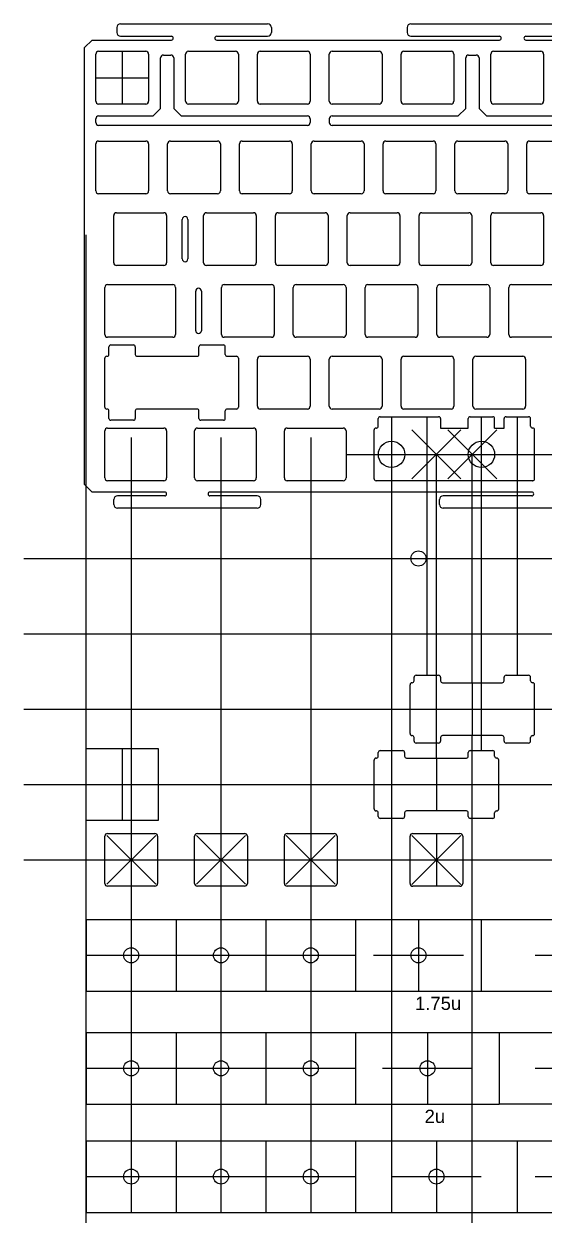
# Model space of a CAD drawing. Header units: millimetres. Extents: x 474 to 839, y -476 to 14.
# Drawn here: x 473.9 to 611.9, y -302 to 14.3 of the extents above; entities that cross this region are included whole.
import ezdxf

# ---------------------------------------------------------------- set-up
doc = ezdxf.new("R2010")
doc.units = ezdxf.units.MM
doc.styles.get("Standard").update_dxf_attribs({"font": 'arial.ttf'})

msp = doc.modelspace()

# ---------------------------------------------------------------- linework, layer by layer
for p, q in [((498.55625, 13.3), (498.55625, 12)), ((499.55625, 14.3), (538.55625, 14.3)), ((539.55625, 13.3), (539.55625, 12)), ((575.55625, 13.3), (575.55625, 12)), ((576.55625, 14.3), (644.55625, 14.3)), ((492, 10), (490, 8)), ((492, 10), (513.05625, 10)), ((499.55625, 11), (513.05625, 11)), ((525.05625, 11), (538.55625, 11)), ((525.05625, 10), (600.05625, 10)), ((576.55625, 11), (600.05625, 11)), ((490, -108.0125), (490, 8)), ((492, -110.0125), (490, -108.0125)), ((511.2625, -110.0125), (492, -110.0125)), ((608.6625, -110.0125), (523.2625, -110.0125)), ((497.7625, -113.3125), (497.7625, -112.0125)), ((511.2625, -111.0125), (498.7625, -111.0125)), ((535.7625, -111.0125), (523.2625, -111.0125)), ((536.7625, -113.3125), (536.7625, -112.0125)), ((584.1625, -113.3125), (584.1625, -112.0125)), ((608.6625, -111.0125), (585.1625, -111.0125)), ((535.7625, -114.3125), (498.7625, -114.3125)), ((653.1625, -114.3125), (585.1625, -114.3125))]:
    msp.add_line(p, q)
at = {"color": 4}
for p, q in [((607.05625, 11), (614.05625, 11)), ((607.05625, 10), (614.05625, 10)), ((493.75, 7), (506.25, 7)), ((517.5625, 7), (530.0625, 7)), ((536.6125, 7), (549.1125, 7)), ((555.6625, 7), (568.1625, 7)), ((574.7125, 7), (587.2125, 7)), ((598.525, 7), (611.025, 7)), ((493, -6.25), (493, 6.25)), ((507, 6.25), (507, -6.25)), ((510.17625, -8.15625), (510.17625, 5.25)), ((510.92625, 6), (512.92625, 6)), ((513.67625, 5.25), (513.67625, -8.15625)), ((516.8125, -6.25), (516.8125, 6.25)), ((530.8125, 6.25), (530.8125, -6.25)), ((535.8625, -6.25), (535.8625, 6.25)), ((549.8625, 6.25), (549.8625, -6.25)), ((554.9125, -6.25), (554.9125, 6.25)), ((568.9125, 6.25), (568.9125, -6.25)), ((573.9625, -6.25), (573.9625, 6.25)), ((587.9625, 6.25), (587.9625, -6.25)), ((591.13875, -8.15625), (591.13875, 5.25)), ((591.88875, 6), (593.88875, 6)), ((594.63875, 5.25), (594.63875, -8.15625)), ((597.775, -6.25), (597.775, 6.25)), ((611.775, 6.25), (611.775, -6.25)), ((506.25, -7), (493.75, -7)), ((510.17625, -8.15625), (508.17625, -10.15625)), ((513.67625, -8.15625), (515.67625, -10.15625)), ((530.0625, -7), (517.5625, -7)), ((549.1125, -7), (536.6125, -7)), ((568.1625, -7), (555.6625, -7)), ((587.2125, -7), (574.7125, -7)), ((591.13875, -8.15625), (589.13875, -10.15625)), ((594.63875, -8.15625), (596.63875, -10.15625)), ((611.025, -7), (598.525, -7)), ((493, -11.90625), (493, -10.90625)), ((493.75, -10.15625), (508.17625, -10.15625)), ((515.67625, -10.15625), (549.1125, -10.15625)), ((549.8625, -10.90625), (549.8625, -11.90625)), ((554.9125, -10.90625), (554.9125, -11.90625)), ((555.6625, -10.15625), (589.13875, -10.15625)), ((596.63875, -10.15625), (630.075, -10.15625)), ((549.1125, -12.65625), (493.75, -12.65625)), ((630.075, -12.65625), (555.6625, -12.65625)), ((493, -30.0625), (493, -17.5625)), ((493.75, -16.8125), (506.25, -16.8125)), ((507, -17.5625), (507, -30.0625)), ((512.05, -30.0625), (512.05, -17.5625)), ((512.8, -16.8125), (525.3, -16.8125)), ((526.05, -17.5625), (526.05, -30.0625)), ((531.1, -30.0625), (531.1, -17.5625)), ((531.85, -16.8125), (544.35, -16.8125)), ((545.1, -17.5625), (545.1, -30.0625)), ((550.15, -30.0625), (550.15, -17.5625)), ((550.9, -16.8125), (563.4, -16.8125)), ((564.15, -17.5625), (564.15, -30.0625)), ((569.2, -30.0625), (569.2, -17.5625)), ((569.95, -16.8125), (582.45, -16.8125)), ((583.2, -17.5625), (583.2, -30.0625)), ((588.25, -30.0625), (588.25, -17.5625)), ((589, -16.8125), (601.5, -16.8125)), ((602.25, -17.5625), (602.25, -30.0625)), ((607.3, -30.0625), (607.3, -17.5625)), ((608.05, -16.8125), (620.55, -16.8125)), ((506.25, -30.8125), (493.75, -30.8125)), ((525.3, -30.8125), (512.8, -30.8125)), ((544.35, -30.8125), (531.85, -30.8125)), ((563.4, -30.8125), (550.9, -30.8125)), ((582.45, -30.8125), (569.95, -30.8125)), ((601.5, -30.8125), (589, -30.8125)), ((620.55, -30.8125), (608.05, -30.8125)), ((497.7625, -49.1125), (497.7625, -36.6125)), ((498.5125, -35.8625), (511.0125, -35.8625)), ((511.7625, -36.6125), (511.7625, -49.1125)), ((515.91875, -48.1125), (515.91875, -37.6125)), ((517.41875, -37.6125), (517.41875, -48.1125)), ((521.575, -49.1125), (521.575, -36.6125)), ((522.325, -35.8625), (534.825, -35.8625)), ((535.575, -36.6125), (535.575, -49.1125)), ((540.625, -49.1125), (540.625, -36.6125)), ((541.375, -35.8625), (553.875, -35.8625)), ((554.625, -36.6125), (554.625, -49.1125)), ((559.675, -49.1125), (559.675, -36.6125)), ((560.425, -35.8625), (572.925, -35.8625)), ((573.675, -36.6125), (573.675, -49.1125)), ((578.725, -49.1125), (578.725, -36.6125)), ((579.475, -35.8625), (591.975, -35.8625)), ((592.725, -36.6125), (592.725, -49.1125)), ((597.775, -49.1125), (597.775, -36.6125)), ((598.525, -35.8625), (611.025, -35.8625)), ((611.775, -36.6125), (611.775, -49.1125)), ((511.0125, -49.8625), (498.5125, -49.8625)), ((534.825, -49.8625), (522.325, -49.8625)), ((553.875, -49.8625), (541.375, -49.8625)), ((572.925, -49.8625), (560.425, -49.8625)), ((591.975, -49.8625), (579.475, -49.8625)), ((611.025, -49.8625), (598.525, -49.8625)), ((495.38125, -68.1625), (495.38125, -55.6625)), ((496.13125, -54.9125), (513.39375, -54.9125)), ((514.14375, -55.6625), (514.14375, -68.1625)), ((519.490625, -67.1625), (519.490625, -56.6625)), ((520.990625, -56.6625), (520.990625, -67.1625)), ((526.3375, -68.1625), (526.3375, -55.6625)), ((527.0875, -54.9125), (539.5875, -54.9125)), ((540.3375, -55.6625), (540.3375, -68.1625)), ((545.3875, -68.1625), (545.3875, -55.6625)), ((546.1375, -54.9125), (558.6375, -54.9125)), ((559.3875, -55.6625), (559.3875, -68.1625)), ((564.4375, -68.1625), (564.4375, -55.6625)), ((565.1875, -54.9125), (577.6875, -54.9125)), ((578.4375, -55.6625), (578.4375, -68.1625)), ((583.4875, -68.1625), (583.4875, -55.6625)), ((584.2375, -54.9125), (596.7375, -54.9125)), ((597.4875, -55.6625), (597.4875, -68.1625)), ((602.5375, -68.1625), (602.5375, -55.6625)), ((603.2875, -54.9125), (615.7875, -54.9125)), ((513.39375, -68.9125), (496.13125, -68.9125)), ((539.5875, -68.9125), (527.0875, -68.9125)), ((558.6375, -68.9125), (546.1375, -68.9125)), ((577.6875, -68.9125), (565.1875, -68.9125)), ((596.7375, -68.9125), (584.2375, -68.9125)), ((615.7875, -68.9125), (603.2875, -68.9125)), ((496.46825, -73.4625), (496.46825, -71.4625)), ((496.96825, -70.9625), (502.96825, -70.9625)), ((503.46825, -71.4625), (503.46825, -73.4625)), ((520.34425, -73.4625), (520.34425, -71.4625)), ((520.84425, -70.9625), (526.84425, -70.9625)), ((527.34425, -73.4625), (527.34425, -71.4625)), ((495.38125, -87.4625), (495.38125, -74.4625)), ((495.88125, -73.9625), (495.96825, -73.9625)), ((503.96825, -73.9625), (519.84425, -73.9625)), ((527.84425, -73.9625), (530.3125, -73.9625)), ((530.8125, -74.4625), (530.8125, -87.4625)), ((535.8625, -87.2125), (535.8625, -74.7125)), ((536.6125, -73.9625), (549.1125, -73.9625)), ((549.8625, -74.7125), (549.8625, -87.2125)), ((554.9125, -87.2125), (554.9125, -74.7125)), ((555.6625, -73.9625), (568.1625, -73.9625)), ((568.9125, -74.7125), (568.9125, -87.2125)), ((573.9625, -87.2125), (573.9625, -74.7125)), ((574.7125, -73.9625), (587.2125, -73.9625)), ((587.9625, -74.7125), (587.9625, -87.2125)), ((593.0125, -87.2125), (593.0125, -74.7125)), ((593.7625, -73.9625), (606.2625, -73.9625)), ((607.0125, -74.7125), (607.0125, -87.2125)), ((495.96825, -87.9625), (495.88125, -87.9625)), ((496.46825, -90.4625), (496.46825, -88.4625)), ((503.46825, -88.4625), (503.46825, -90.4625)), ((519.84425, -87.9625), (503.96825, -87.9625)), ((520.34425, -90.4625), (520.34425, -88.4625)), ((527.34425, -90.4625), (527.34425, -88.4625)), ((530.3125, -87.9625), (527.84425, -87.9625)), ((549.1125, -87.9625), (536.6125, -87.9625)), ((568.1625, -87.9625), (555.6625, -87.9625)), ((587.2125, -87.9625), (574.7125, -87.9625)), ((606.2625, -87.9625), (593.7625, -87.9625)), ((502.96825, -90.9625), (496.96825, -90.9625)), ((526.84425, -90.9625), (520.84425, -90.9625)), ((567.90575, -92.5125), (567.90575, -90.5125)), ((568.40575, -90.0125), (583.93075, -90.0125)), ((584.43075, -90.5125), (584.43075, -93.0125)), ((591.78175, -93.0125), (591.78175, -90.5125)), ((592.28175, -90.0125), (598.28175, -90.0125)), ((598.78175, -93.0125), (598.78175, -90.5125)), ((601.30675, -93.0125), (601.30675, -90.5125)), ((601.80675, -90.0125), (607.80675, -90.0125)), ((608.30675, -92.5125), (608.30675, -90.5125)), ((495.38125, -106.2625), (495.38125, -93.7625)), ((496.13125, -93.0125), (511.0125, -93.0125)), ((511.7625, -93.7625), (511.7625, -106.2625)), ((519.19375, -106.2625), (519.19375, -93.7625)), ((519.94375, -93.0125), (534.825, -93.0125)), ((535.575, -93.7625), (535.575, -106.2625)), ((543.00625, -106.2625), (543.00625, -93.7625)), ((543.75625, -93.0125), (558.6375, -93.0125)), ((559.3875, -93.7625), (559.3875, -106.2625)), ((566.81875, -106.5125), (566.81875, -93.5125)), ((567.31875, -93.0125), (567.40575, -93.0125)), ((584.43075, -93.0125), (591.78175, -93.0125)), ((598.78175, -93.0125), (601.30675, -93.0125)), ((608.89375, -93.0125), (608.80675, -93.0125)), ((609.39375, -106.5125), (609.39375, -93.5125)), ((559.3875, -100.0125), (702.325, -100.0125)), ((511.0125, -107.0125), (496.13125, -107.0125)), ((534.825, -107.0125), (519.94375, -107.0125)), ((558.6375, -107.0125), (543.75625, -107.0125)), ((608.89375, -107.0125), (567.31875, -107.0125)), ((567.40575, -107.0125), (567.31875, -107.0125)), ((608.80675, -107.0125), (608.89375, -107.0125)), ((576.34375, -174.151543), (576.34375, -161.151543)), ((576.84375, -160.651543), (576.93075, -160.651543)), ((577.43075, -160.151543), (577.43075, -159.151543)), ((577.93075, -158.651543), (583.93075, -158.651543)), ((584.43075, -159.151543), (584.43075, -160.151543)), ((584.93075, -160.651543), (600.80675, -160.651543)), ((601.30675, -160.151543), (601.30675, -159.151543)), ((601.80675, -158.651543), (607.80675, -158.651543)), ((608.30675, -160.151543), (608.30675, -159.151543)), ((608.89375, -160.651543), (608.80675, -160.651543)), ((609.39375, -174.151543), (609.39375, -161.151543)), ((576.93075, -174.651543), (576.84375, -174.651543)), ((577.43075, -176.151543), (577.43075, -175.151543)), ((583.93075, -176.651543), (577.93075, -176.651543)), ((584.43075, -175.151543), (584.43075, -176.151543)), ((600.80675, -174.651543), (584.93075, -174.651543)), ((601.30675, -176.151543), (601.30675, -175.151543)), ((607.80675, -176.651543), (601.80675, -176.651543)), ((608.30675, -176.151543), (608.30675, -175.151543)), ((608.80675, -174.651543), (608.89375, -174.651543)), ((567.90575, -180.151543), (567.90575, -179.151543)), ((568.40575, -178.651543), (574.40575, -178.651543)), ((574.90575, -179.151543), (574.90575, -180.151543)), ((591.78175, -180.151543), (591.78175, -179.151543)), ((592.28175, -178.651543), (598.28175, -178.651543)), ((598.78175, -180.151543), (598.78175, -179.151543)), ((566.81875, -194.151543), (566.81875, -181.151543)), ((567.31875, -180.651543), (567.40575, -180.651543)), ((575.40575, -180.651543), (591.28175, -180.651543)), ((599.36875, -180.651543), (599.28175, -180.651543)), ((599.86875, -194.151543), (599.86875, -181.151543)), ((567.40575, -194.651543), (567.31875, -194.651543)), ((567.90575, -196.151543), (567.90575, -195.151543)), ((574.90575, -195.151543), (574.90575, -196.151543)), ((591.28175, -194.651543), (575.40575, -194.651543)), ((591.78175, -196.151543), (591.78175, -195.151543)), ((598.78175, -196.151543), (598.78175, -195.151543)), ((599.28175, -194.651543), (599.36875, -194.651543)), ((574.40575, -196.651543), (568.40575, -196.651543)), ((598.28175, -196.651543), (592.28175, -196.651543)), ((495.38125, -213.901543), (495.38125, -201.401543)), ((496.13125, -200.651543), (508.63125, -200.651543)), ((509.38125, -201.401543), (509.38125, -213.901543)), ((519.19375, -213.901543), (519.19375, -201.401543)), ((519.94375, -200.651543), (532.44375, -200.651543)), ((533.19375, -201.401543), (533.19375, -213.901543)), ((543.00625, -213.901543), (543.00625, -201.401543)), ((543.75625, -200.651543), (556.25625, -200.651543)), ((557.00625, -201.401543), (557.00625, -213.901543)), ((576.34375, -213.907886), (576.34375, -201.407886)), ((577.09375, -200.657886), (589.59375, -200.657886)), ((590.34375, -201.407886), (590.34375, -213.907886)), ((508.63125, -214.651543), (496.13125, -214.651543)), ((532.44375, -214.651543), (519.94375, -214.651543)), ((556.25625, -214.651543), (543.75625, -214.651543)), ((589.59375, -214.657886), (577.09375, -214.657886))]:
    msp.add_line(p, q, dxfattribs=at)
at = {"color": 1}
for p, q in [((500, 7), (500, -7)), ((493, 0), (507, 0)), ((580.93075, -158.651543), (580.93075, -90.0125)), ((604.80675, -158.651543), (604.80675, -90.0125)), ((592.86875, -160.651543), (592.86875, -100.0125)), ((592.86875, -160.651543), (592.86875, -174.651543)), ((585.86875, -167.651543), (599.86875, -167.651543)), ((592.86875, -348.438588), (592.86875, -174.651543)), ((583.34375, -180.651543), (583.34375, -194.651543)), ((576.34375, -187.651543), (590.34375, -187.651543)), ((502.38125, -200.651543), (502.38125, -214.651543)), ((526.19375, -200.651543), (526.19375, -214.651543)), ((550.00625, -200.651543), (550.00625, -214.651543)), ((583.34375, -200.657886), (583.34375, -214.657886)), ((495.38125, -207.651543), (509.38125, -207.651543)), ((519.19375, -207.651543), (533.19375, -207.651543)), ((543.00625, -207.651543), (557.00625, -207.651543)), ((576.34375, -207.657886), (590.34375, -207.657886))]:
    msp.add_line(p, q, dxfattribs=at)
at = {"color": 2}
for p, q in [((490.475, -443.757804), (490.475, -41.736331)), ((576.84375, -93.5125), (589.84375, -106.5125)), ((576.84375, -106.5125), (589.84375, -93.5125)), ((586.36875, -93.5125), (599.36875, -106.5125)), ((586.36875, -106.5125), (599.36875, -93.5125)), ((502.38125, -95.565102), (502.38125, -282.227576)), ((526.19375, -95.565102), (526.19375, -282.227576)), ((550.00625, -95.565102), (550.00625, -282.227576)), ((473.909511, -127.651543), (834.088327, -127.651543)), ((473.909511, -147.651543), (834.088327, -147.651543)), ((473.909511, -167.651543), (834.088327, -167.651543)), ((490.475, -178.126543), (509.525, -178.126543)), ((490.475, -197.176543), (490.475, -178.126543)), ((500, -178.126543), (500, -197.176543)), ((509.525, -178.126543), (509.525, -197.176543)), ((473.909511, -187.651543), (834.088327, -187.651543)), ((490.475, -187.651543), (509.525, -187.651543)), ((509.525, -197.176543), (490.475, -197.176543)), ((502.38125, -198.126543), (502.38125, -217.176543)), ((495.88125, -201.151543), (508.88125, -214.151543)), ((495.88125, -214.151543), (508.88125, -201.151543)), ((519.69375, -201.151543), (532.69375, -214.151543)), ((519.69375, -214.151543), (532.69375, -201.151543)), ((543.50625, -201.151543), (556.50625, -214.151543)), ((543.50625, -214.151543), (556.50625, -201.151543)), ((576.840578, -201.154715), (589.840578, -214.154715)), ((576.840578, -214.154715), (589.840578, -201.154715)), ((473.909511, -207.651543), (834.088327, -207.651543)), ((492.85625, -207.651543), (511.90625, -207.651543)), ((490.475, -223.477753), (514.2875, -223.477753)), ((490.475, -223.477753), (490.475, -242.527753)), ((502.38125, -223.477753), (502.38125, -242.527753)), ((514.2875, -223.477753), (514.2875, -242.527753)), ((514.2875, -223.477753), (538.1, -223.477753)), ((514.2875, -223.477753), (514.2875, -242.527753)), ((526.19375, -223.477753), (526.19375, -242.527753)), ((538.1, -223.477753), (538.1, -242.527753)), ((538.1, -223.477753), (561.9125, -223.477753)), ((538.1, -223.477753), (538.1, -242.527753)), ((550.00625, -223.477753), (550.00625, -242.527753)), ((561.9125, -223.477753), (561.9125, -242.527753)), ((561.9125, -223.477753), (595.25, -223.477753)), ((578.58125, -223.477753), (578.58125, -242.527753)), ((595.25, -223.477753), (595.25, -242.527753)), ((595.25, -223.477753), (647.6375, -223.477753)), ((490.475, -233.002753), (514.2875, -233.002753)), ((514.2875, -233.002753), (538.1, -233.002753)), ((538.1, -233.002753), (561.9125, -233.002753)), ((566.675, -233.002753), (590.4875, -233.002753)), ((609.5375, -233.002753), (633.35, -233.002753)), ((490.475, -242.527753), (514.2875, -242.527753)), ((514.2875, -242.527753), (538.1, -242.527753)), ((538.1, -242.527753), (561.9125, -242.527753)), ((561.9125, -242.527753), (595.25, -242.527753)), ((595.25, -242.527753), (647.6375, -242.527753)), ((490.475, -253.477753), (514.2875, -253.477753)), ((490.475, -253.477753), (490.475, -272.527753)), ((502.38125, -253.477753), (502.38125, -272.527753)), ((514.2875, -253.477753), (514.2875, -272.527753)), ((514.2875, -253.477753), (538.1, -253.477753)), ((514.2875, -253.477753), (514.2875, -272.527753)), ((526.19375, -253.477753), (526.19375, -272.527753)), ((538.1, -253.477753), (538.1, -272.527753)), ((538.1, -253.477753), (561.9125, -253.477753)), ((538.1, -253.477753), (538.1, -272.527753)), ((550.00625, -253.477753), (550.00625, -272.527753)), ((561.9125, -253.477753), (561.9125, -272.527753)), ((561.9125, -253.477753), (600.0125, -253.477753)), ((580.9625, -253.477753), (580.9625, -272.527753)), ((600.0125, -253.477753), (600.0125, -272.527753)), ((600.0125, -253.477753), (642.875, -253.477753)), ((490.475, -263.002753), (514.2875, -263.002753)), ((514.2875, -263.002753), (538.1, -263.002753)), ((538.1, -263.002753), (561.9125, -263.002753)), ((569.05625, -263.002753), (592.86875, -263.002753)), ((609.5375, -263.002753), (633.35, -263.002753)), ((490.475, -272.527753), (514.2875, -272.527753)), ((514.2875, -272.527753), (538.1, -272.527753)), ((538.1, -272.527753), (561.9125, -272.527753)), ((561.9125, -272.527753), (600.0125, -272.527753)), ((642.875, -272.527753), (600.0125, -272.527753)), ((490.475, -282.227576), (514.2875, -282.227576)), ((490.475, -282.227576), (490.475, -301.277576)), ((502.38125, -282.227576), (502.38125, -301.277576)), ((514.2875, -282.227576), (514.2875, -301.277576)), ((514.2875, -282.227576), (538.1, -282.227576)), ((514.2875, -282.227576), (514.2875, -301.277576)), ((526.19375, -282.227576), (526.19375, -301.277576)), ((538.1, -282.227576), (538.1, -301.277576)), ((538.1, -282.227576), (561.9125, -282.227576)), ((538.1, -282.227576), (538.1, -301.277576)), ((550.00625, -282.227576), (550.00625, -301.277576)), ((561.9125, -282.227576), (561.9125, -301.277576)), ((561.9125, -282.227576), (680.975, -282.227576)), ((561.9125, -282.227576), (604.775, -282.227576)), ((583.34375, -282.227576), (583.34375, -301.277576)), ((604.775, -282.227576), (604.775, -301.277576)), ((490.475, -291.752576), (514.2875, -291.752576)), ((514.2875, -291.752576), (538.1, -291.752576)), ((538.1, -291.752576), (561.9125, -291.752576)), ((571.4375, -291.752576), (595.25, -291.752576)), ((609.5375, -291.752576), (633.35, -291.752576)), ((490.475, -301.277576), (514.2875, -301.277576)), ((514.2875, -301.277576), (538.1, -301.277576)), ((538.1, -301.277576), (561.9125, -301.277576)), ((561.9125, -301.277576), (680.975, -301.277576))]:
    msp.add_line(p, q, dxfattribs=at)
at = {"color": 5}
for p, q in [((571.44375, -90.0125), (571.44375, -301.277576)), ((595.28175, -178.651543), (595.28175, -90.0125)), ((583.34375, -180.651543), (583.34375, -100.0125))]:
    msp.add_line(p, q, dxfattribs=at)
for centre in [(571.44375, -100.0125), (595.28175, -100.0125)]:
    msp.add_circle(centre, 3.5, dxfattribs=at)
at = {"color": 2}
for centre in [(578.58125, -127.651543), (502.38125, -233.002753), (526.19375, -233.002753), (550.00625, -233.002753), (578.58125, -233.002753), (502.38125, -263.002753), (526.19375, -263.002753), (550.00625, -263.002753), (580.9625, -263.002753), (502.38125, -291.752576), (526.19375, -291.752576), (550.00625, -291.752576), (583.34375, -291.752576)]:
    msp.add_circle(centre, 2, dxfattribs=at)
for centre, radius, start, end in [((499.55625, 13.3), 1, 90, 180), ((538.55625, 13.3), 1, 0, 90), ((576.55625, 13.3), 1, 90, 180), ((499.55625, 12), 1, 180, 270), ((513.05625, 10.5), 0.5, 270, 90), ((525.05625, 10.5), 0.5, 90, 270), ((538.55625, 12), 1, 270, 0), ((576.55625, 12), 1, 180, 270), ((600.05625, 10.5), 0.5, 270, 90), ((607.05625, 10.5), 0.5, 90, 270), ((511.2625, -110.5125), 0.5, 270, 90), ((523.2625, -110.5125), 0.5, 90, 270), ((608.6625, -110.5125), 0.5, 270, 90), ((498.7625, -112.0125), 1, 90, 180), ((498.7625, -113.3125), 1, 180, 270), ((535.7625, -112.0125), 1, 0, 90), ((535.7625, -113.3125), 1, 270, 0), ((585.1625, -112.0125), 1, 90, 180), ((585.1625, -113.3125), 1, 180, 270)]:
    msp.add_arc(centre, radius, start, end)
at = {"color": 4}
for centre, radius, start, end in [((493.75, 6.25), 0.75, 90, 180), ((506.25, 6.25), 0.75, 0, 90), ((517.5625, 6.25), 0.75, 90, 180), ((530.0625, 6.25), 0.75, 0, 90), ((536.6125, 6.25), 0.75, 90, 180), ((549.1125, 6.25), 0.75, 0, 90), ((555.6625, 6.25), 0.75, 90, 180), ((568.1625, 6.25), 0.75, 0, 90), ((574.7125, 6.25), 0.75, 90, 180), ((587.2125, 6.25), 0.75, 0, 90), ((598.525, 6.25), 0.75, 90, 180), ((611.025, 6.25), 0.75, 0, 90), ((510.92625, 5.25), 0.75, 90, 180), ((512.92625, 5.25), 0.75, 0, 90), ((591.88875, 5.25), 0.75, 90, 180), ((593.88875, 5.25), 0.75, 0, 90), ((493.75, -6.25), 0.75, 180, 270), ((506.25, -6.25), 0.75, 270, 0), ((517.5625, -6.25), 0.75, 180, 270), ((530.0625, -6.25), 0.75, 270, 0), ((536.6125, -6.25), 0.75, 180, 270), ((549.1125, -6.25), 0.75, 270, 0), ((555.6625, -6.25), 0.75, 180, 270), ((568.1625, -6.25), 0.75, 270, 0), ((574.7125, -6.25), 0.75, 180, 270), ((587.2125, -6.25), 0.75, 270, 0), ((598.525, -6.25), 0.75, 180, 270), ((611.025, -6.25), 0.75, 270, 0), ((493.75, -10.90625), 0.75, 90, 180), ((493.75, -11.90625), 0.75, 180, 270), ((549.1125, -10.90625), 0.75, 0, 90), ((549.1125, -11.90625), 0.75, 270, 0), ((555.6625, -10.90625), 0.75, 90, 180), ((555.6625, -11.90625), 0.75, 180, 270), ((493.75, -17.5625), 0.75, 90, 180), ((506.25, -17.5625), 0.75, 0, 90), ((512.8, -17.5625), 0.75, 90, 180), ((525.3, -17.5625), 0.75, 0, 90), ((531.85, -17.5625), 0.75, 90, 180), ((544.35, -17.5625), 0.75, 0, 90), ((550.9, -17.5625), 0.75, 90, 180), ((563.4, -17.5625), 0.75, 0, 90), ((569.95, -17.5625), 0.75, 90, 180), ((582.45, -17.5625), 0.75, 0, 90), ((589, -17.5625), 0.75, 90, 180), ((601.5, -17.5625), 0.75, 0, 90), ((608.05, -17.5625), 0.75, 90, 180), ((493.75, -30.0625), 0.75, 180, 270), ((506.25, -30.0625), 0.75, 270, 0), ((512.8, -30.0625), 0.75, 180, 270), ((525.3, -30.0625), 0.75, 270, 0), ((531.85, -30.0625), 0.75, 180, 270), ((544.35, -30.0625), 0.75, 270, 0), ((550.9, -30.0625), 0.75, 180, 270), ((563.4, -30.0625), 0.75, 270, 0), ((569.95, -30.0625), 0.75, 180, 270), ((582.45, -30.0625), 0.75, 270, 0), ((589, -30.0625), 0.75, 180, 270), ((601.5, -30.0625), 0.75, 270, 0), ((608.05, -30.0625), 0.75, 180, 270), ((498.5125, -36.6125), 0.75, 90, 180), ((511.0125, -36.6125), 0.75, 0, 90), ((516.66875, -37.6125), 0.75, 90, 180), ((516.66875, -37.6125), 0.75, 0, 90), ((522.325, -36.6125), 0.75, 90, 180), ((534.825, -36.6125), 0.75, 0, 90), ((541.375, -36.6125), 0.75, 90, 180), ((553.875, -36.6125), 0.75, 0, 90), ((560.425, -36.6125), 0.75, 90, 180), ((572.925, -36.6125), 0.75, 0, 90), ((579.475, -36.6125), 0.75, 90, 180), ((591.975, -36.6125), 0.75, 0, 90), ((598.525, -36.6125), 0.75, 90, 180), ((611.025, -36.6125), 0.75, 0, 90), ((498.5125, -49.1125), 0.75, 180, 270), ((511.0125, -49.1125), 0.75, 270, 0), ((516.66875, -48.1125), 0.75, 180, 270), ((516.66875, -48.1125), 0.75, 270, 0), ((522.325, -49.1125), 0.75, 180, 270), ((534.825, -49.1125), 0.75, 270, 0), ((541.375, -49.1125), 0.75, 180, 270), ((553.875, -49.1125), 0.75, 270, 0), ((560.425, -49.1125), 0.75, 180, 270), ((572.925, -49.1125), 0.75, 270, 0), ((579.475, -49.1125), 0.75, 180, 270), ((591.975, -49.1125), 0.75, 270, 0), ((598.525, -49.1125), 0.75, 180, 270), ((611.025, -49.1125), 0.75, 270, 0), ((496.13125, -55.6625), 0.75, 90, 180), ((513.39375, -55.6625), 0.75, 0, 90), ((520.240625, -56.6625), 0.75, 90, 180), ((520.240625, -56.6625), 0.75, 0, 90), ((527.0875, -55.6625), 0.75, 90, 180), ((539.5875, -55.6625), 0.75, 0, 90), ((546.1375, -55.6625), 0.75, 90, 180), ((558.6375, -55.6625), 0.75, 0, 90), ((565.1875, -55.6625), 0.75, 90, 180), ((577.6875, -55.6625), 0.75, 0, 90), ((584.2375, -55.6625), 0.75, 90, 180), ((596.7375, -55.6625), 0.75, 0, 90), ((603.2875, -55.6625), 0.75, 90, 180), ((496.13125, -68.1625), 0.75, 180, 270), ((513.39375, -68.1625), 0.75, 270, 0), ((520.240625, -67.1625), 0.75, 180, 270), ((520.240625, -67.1625), 0.75, 270, 0), ((527.0875, -68.1625), 0.75, 180, 270), ((539.5875, -68.1625), 0.75, 270, 0), ((546.1375, -68.1625), 0.75, 180, 270), ((558.6375, -68.1625), 0.75, 270, 0), ((565.1875, -68.1625), 0.75, 180, 270), ((577.6875, -68.1625), 0.75, 270, 0), ((584.2375, -68.1625), 0.75, 180, 270), ((596.7375, -68.1625), 0.75, 270, 0), ((603.2875, -68.1625), 0.75, 180, 270), ((496.96825, -71.4625), 0.5, 90, 180), ((502.96825, -71.4625), 0.5, 0, 90), ((520.84425, -71.4625), 0.5, 90, 180), ((526.84425, -71.4625), 0.5, 0, 90), ((495.88125, -74.4625), 0.5, 90, 180), ((495.96825, -73.4625), 0.5, 270, 0), ((503.96825, -73.4625), 0.5, 180, 270), ((519.84425, -73.4625), 0.5, 270, 0), ((527.84425, -73.4625), 0.5, 180, 270), ((530.3125, -74.4625), 0.5, 0, 90), ((536.6125, -74.7125), 0.75, 90, 180), ((549.1125, -74.7125), 0.75, 0, 90), ((555.6625, -74.7125), 0.75, 90, 180), ((568.1625, -74.7125), 0.75, 0, 90), ((574.7125, -74.7125), 0.75, 90, 180), ((587.2125, -74.7125), 0.75, 0, 90), ((593.7625, -74.7125), 0.75, 90, 180), ((606.2625, -74.7125), 0.75, 0, 90), ((495.88125, -87.4625), 0.5, 180, 270), ((495.96825, -88.4625), 0.5, 0, 90), ((503.96825, -88.4625), 0.5, 90, 180), ((519.84425, -88.4625), 0.5, 0, 90), ((527.84425, -88.4625), 0.5, 90, 180), ((530.3125, -87.4625), 0.5, 270, 0), ((536.6125, -87.2125), 0.75, 180, 270), ((549.1125, -87.2125), 0.75, 270, 0), ((555.6625, -87.2125), 0.75, 180, 270), ((568.1625, -87.2125), 0.75, 270, 0), ((574.7125, -87.2125), 0.75, 180, 270), ((587.2125, -87.2125), 0.75, 270, 0), ((593.7625, -87.2125), 0.75, 180, 270), ((606.2625, -87.2125), 0.75, 270, 0), ((496.96825, -90.4625), 0.5, 180, 270), ((502.96825, -90.4625), 0.5, 270, 0), ((520.84425, -90.4625), 0.5, 180, 270), ((526.84425, -90.4625), 0.5, 270, 0), ((568.40575, -90.5125), 0.5, 90, 180), ((583.93075, -90.5125), 0.5, 0, 90), ((592.28175, -90.5125), 0.5, 90, 180), ((598.28175, -90.5125), 0.5, 0, 90), ((601.80675, -90.5125), 0.5, 90, 180), ((607.80675, -90.5125), 0.5, 0, 90), ((496.13125, -93.7625), 0.75, 90, 180), ((511.0125, -93.7625), 0.75, 0, 90), ((519.94375, -93.7625), 0.75, 90, 180), ((534.825, -93.7625), 0.75, 0, 90), ((543.75625, -93.7625), 0.75, 90, 180), ((558.6375, -93.7625), 0.75, 0, 90), ((567.31875, -93.5125), 0.5, 90, 180), ((567.40575, -92.5125), 0.5, 270, 0), ((608.80675, -92.5125), 0.5, 180, 270), ((608.89375, -93.5125), 0.5, 0, 90), ((496.13125, -106.2625), 0.75, 180, 270), ((511.0125, -106.2625), 0.75, 270, 0), ((519.94375, -106.2625), 0.75, 180, 270), ((534.825, -106.2625), 0.75, 270, 0), ((543.75625, -106.2625), 0.75, 180, 270), ((558.6375, -106.2625), 0.75, 270, 0), ((567.31875, -106.5125), 0.5, 180, 270), ((608.89375, -106.5125), 0.5, 270, 0), ((576.84375, -161.151543), 0.5, 90, 180), ((576.93075, -160.151543), 0.5, 270, 0), ((577.93075, -159.151543), 0.5, 90, 180), ((583.93075, -159.151543), 0.5, 0, 90), ((584.93075, -160.151543), 0.5, 180, 270), ((600.80675, -160.151543), 0.5, 270, 0), ((601.80675, -159.151543), 0.5, 90, 180), ((607.80675, -159.151543), 0.5, 0, 90), ((608.80675, -160.151543), 0.5, 180, 270), ((608.89375, -161.151543), 0.5, 0, 90), ((576.84375, -174.151543), 0.5, 180, 270), ((576.93075, -175.151543), 0.5, 0, 90), ((577.93075, -176.151543), 0.5, 180, 270), ((583.93075, -176.151543), 0.5, 270, 0), ((584.93075, -175.151543), 0.5, 90, 180), ((600.80675, -175.151543), 0.5, 0, 90), ((601.80675, -176.151543), 0.5, 180, 270), ((607.80675, -176.151543), 0.5, 270, 0), ((608.80675, -175.151543), 0.5, 90, 180), ((608.89375, -174.151543), 0.5, 270, 0), ((567.40575, -180.151543), 0.5, 270, 0), ((568.40575, -179.151543), 0.5, 90, 180), ((574.40575, -179.151543), 0.5, 0, 90), ((575.40575, -180.151543), 0.5, 180, 270), ((591.28175, -180.151543), 0.5, 270, 0), ((592.28175, -179.151543), 0.5, 90, 180), ((598.28175, -179.151543), 0.5, 0, 90), ((599.28175, -180.151543), 0.5, 180, 270), ((567.31875, -181.151543), 0.5, 90, 180), ((599.36875, -181.151543), 0.5, 0, 90), ((567.31875, -194.151543), 0.5, 180, 270), ((567.40575, -195.151543), 0.5, 0, 90), ((575.40575, -195.151543), 0.5, 90, 180), ((591.28175, -195.151543), 0.5, 0, 90), ((599.28175, -195.151543), 0.5, 90, 180), ((599.36875, -194.151543), 0.5, 270, 0), ((568.40575, -196.151543), 0.5, 180, 270), ((574.40575, -196.151543), 0.5, 270, 0), ((592.28175, -196.151543), 0.5, 180, 270), ((598.28175, -196.151543), 0.5, 270, 0), ((496.13125, -201.401543), 0.75, 90, 180), ((508.63125, -201.401543), 0.75, 0, 90), ((519.94375, -201.401543), 0.75, 90, 180), ((532.44375, -201.401543), 0.75, 0, 90), ((543.75625, -201.401543), 0.75, 90, 180), ((556.25625, -201.401543), 0.75, 0, 90), ((577.09375, -201.407886), 0.75, 90, 180), ((589.59375, -201.407886), 0.75, 0, 90), ((496.13125, -213.901543), 0.75, 180, 270), ((508.63125, -213.901543), 0.75, 270, 0), ((519.94375, -213.901543), 0.75, 180, 270), ((532.44375, -213.901543), 0.75, 270, 0), ((543.75625, -213.901543), 0.75, 180, 270), ((556.25625, -213.901543), 0.75, 270, 0), ((577.09375, -213.907886), 0.75, 180, 270), ((589.59375, -213.907886), 0.75, 270, 0)]:
    msp.add_arc(centre, radius, start, end, dxfattribs=at)

# ---------------------------------------------------------------- texts
at = {"color": 2, "char_height": 3.5, "attachment_point": 1}
for s, insert in [('\\pi22.993;1.75u                  2.75u                    1.75u', (554.688661, -244.002353)), ('\\pi25.52;2u                     2.25u                       2u', (554.688661, -274.002353))]:
    msp.add_mtext_dynamic_manual_height_columns(s, width=133.43008903, gutter_width=17.5, heights=[0], dxfattribs=dict(at, insert=insert))

doc.saveas('drawing.dxf')
